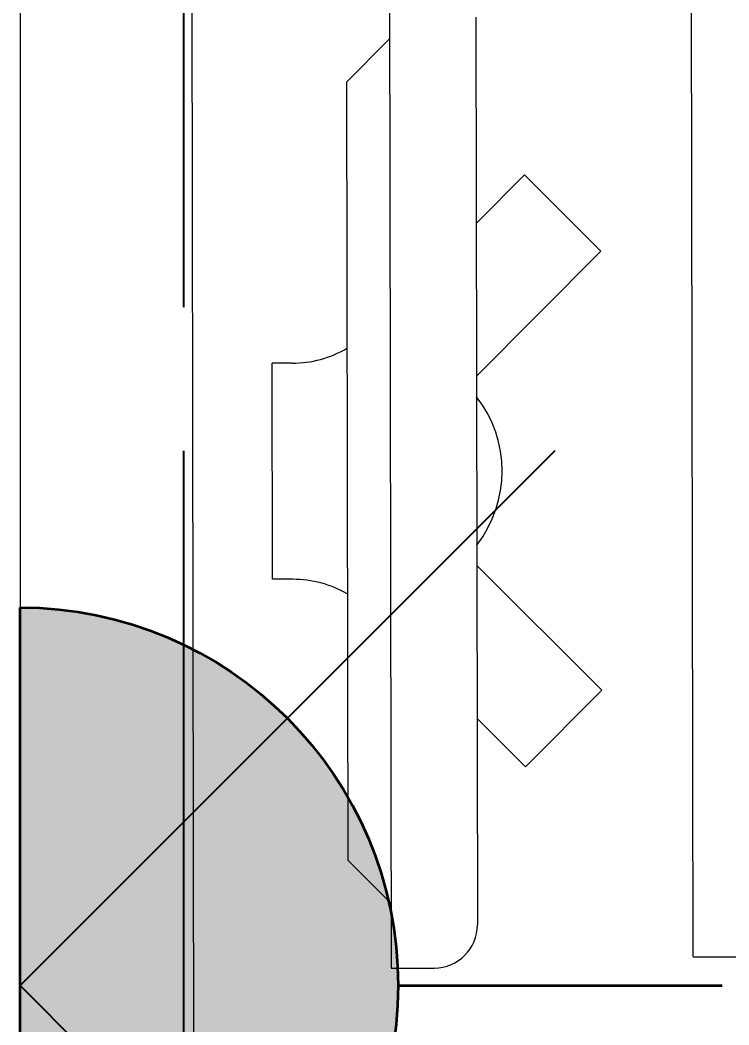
# Model space of a CAD drawing. Header units: inches. Extents: x -12418 to 242017, y -29325 to 19878.
# Drawn here: x 40997.1 to 41325.2, y -11714.5 to -11249.5 of the extents above; entities that cross this region are included whole.
import ezdxf
from ezdxf.enums import TextEntityAlignment as Align

# ---------------------------------------------------------------- set-up
doc = ezdxf.new("R2010")
doc.units = ezdxf.units.IN
doc.header["$LTSCALE"] = 25
doc.header["$MEASUREMENT"] = 0
doc.linetypes.add('DASHDOT', pattern=[25.4, 12.7, -6.35, 0, -6.35])
doc.linetypes.add('HIDDEN', pattern=[9.525, 6.35, -3.175])
doc.layers.get('0').update_dxf_attribs({"color": 8})
doc.layers.get('Defpoints').update_dxf_attribs({"color": 8})
for name, color, linetype, lineweight in [('00-Ground Floor$0$72_EGR_BASE_TEXT', 252, 'Continuous', 5), ('00-Ground Floor$0$LOADING', 253, 'Continuous', 5), ('00-Ground Floor$0$Walls', 251, 'Continuous', 5), ('E-LITE-CLNG-CNDT', 6, 'DASHDOT', 35), ('E-LITE-EXIT-NUMB', 6, 'Continuous', 25), ('E-POWR-FLOR-CNDT', 6, 'HIDDEN', 25), ('E-POWR-WALL @ 100', 4, 'Continuous', 35)]:
    doc.layers.add(name, color=color, linetype=linetype, lineweight=lineweight)
doc.styles.add('00-Ground Floor$0$SIMPLEX', font='SIMPLEX.shx', dxfattribs={"height": 150})
doc.styles.add('DC_Simplex', font='SIMPLEX.shx', dxfattribs={"width": 0.7})

# ---------------------------------------------------------------- blocks, each defined once
blk = doc.blocks.new('00-Ground Floor$0$workstation')
at = {"layer": '00-Ground Floor$0$LOADING'}
for p, q in [((2804.249, -1055.787, 0), (2804.35, -994.788, 0)), ((2813.402, -1050.332, 0), (2813.478, -1004.332, 0)), ((2813.478, -1004.332, 0), (2815.478, -1004.335, 0)), ((2827.457, -1004.855, 0), (2827.383, -1049.855, 0)), ((2827.457, -1004.855, 0), (2844.457, -1004.883, 0)), ((2817.405, -1048.338, 0), (2817.475, -1006.338, 0)), ((2811.47, -1009.328, 0), (2813.473, -1007.332, 0)), ((2811.41, -1045.328, 0), (2811.47, -1009.328, 0)), ((2807.996, -1022.323, 0), (2807.979, -1032.323, 0)), ((2808.925, -1022.324, 0), (2807.996, -1022.323, 0)), ((2808.908, -1032.324, 0), (2807.979, -1032.323, 0)), ((2811.41, -1045.328, 0), (2813.407, -1047.332, 0))]:
    blk.add_line(p, q, dxfattribs=at)
at = {"layer": '00-Ground Floor$0$LOADING', "extrusion": (1.65729e-10, -2.0259e-11, -1)}
for p, q in [((2817.459, -1015.886, 0), (2819.7, -1013.652, 0)), ((2823.23, -1017.193, 0), (2819.7, -1013.652, 0)), ((2817.447, -1022.957, 0), (2823.23, -1017.193, 0))]:
    blk.add_line(p, q, dxfattribs=at)
at = {"layer": '00-Ground Floor$0$LOADING', "extrusion": (1.65465e-10, -1.79463e-10, -1)}
for p, q in [((2817.433, -1031.72, 0), (2823.196, -1037.503, 0)), ((2823.196, -1037.503, 0), (2819.655, -1041.032, 0)), ((2817.421, -1038.791, 0), (2819.655, -1041.032, 0))]:
    blk.add_line(p, q, dxfattribs=at)
at = {"layer": '00-Ground Floor$0$LOADING', "extrusion": (1.03527e-10, -9.97581e-11, -1)}
for centre, major_axis, start_param, end_param in [((2815.475, -1006.335, 0), (1.412, -1.417), 3.926991, 5.497787), ((2808.933, -1017.324, 0), (-3.541, -3.53), -1.314396, -0.785398), ((2813.059, -1027.331, 0), (3.928, -3.941), 4.833569, 6.162005), ((2808.9, -1037.324, 0), (-3.541, -3.53), 2.356194, 2.885192)]:
    blk.add_ellipse(centre, major_axis=major_axis, ratio=1, start_param=start_param, end_param=end_param, dxfattribs=at)
blk = doc.blocks.new('00-Ground Floor')
at = {"layer": '00-Ground Floor$0$Walls'}
blk.add_line((40997.13, -8847.43, 0), (40997.13, -12867.43, 0), dxfattribs=at)
at = {"layer": '00-Ground Floor$0$LOADING', "xscale": -10, "yscale": 10, "zscale": 10, "rotation": 180}
blk.add_blockref('00-Ground Floor$0$workstation', (13034.07, -21731.53, 0), dxfattribs=at)
at = {"layer": '00-Ground Floor$0$72_EGR_BASE_TEXT', "insert": (42613.49, -10910.19), "char_height": 150, "width": 3493.2205, "attachment_point": 2, "style": '00-Ground Floor$0$SIMPLEX'}
blk.add_mtext('PULMONARY CONSULTATION / EXAMINATION ROOM', dxfattribs=at)
blk = doc.blocks.new('*U14')
h = blk.add_hatch(color=253)
edge = h.paths.add_edge_path()
edge.add_line((0, -1.75), (0, 1.75))
edge.add_arc((0, 0), 1.75, -90, 90, ccw=False)
blk.add_line((1.75, 0), (3.25, 0))
blk.add_lwpolyline([(0, -1.75, 1), (0, 1.75)], format="xyb", close=True)
at = {"layer": 'Defpoints'}
for p, q in [((2.4749, 2.4749), (0, 0)), ((0.7582, 2.4749), (0.7582, -2.4749)), ((2.4749, -2.4749), (0, 0))]:
    blk.add_line(p, q, dxfattribs=at)
at = {"layer": 'E-LITE-EXIT-NUMB', "style": 'DC_Simplex', "width": 0.7, "flags": 8}
blk.add_attdef('TYPE', text='', height=2, rotation=360, dxfattribs=at).set_placement((-2.682, 5.2383), align=Align.RIGHT)
blk.add_attdef('CIRCUIT', (2.682, 5.2383), '', height=2, rotation=360, dxfattribs=at)

msp = doc.modelspace()

# ---------------------------------------------------------------- linework, layer by layer
at = {"layer": 'E-POWR-FLOR-CNDT', "elevation": 0}
msp.add_lwpolyline([(41072.94, -11620.5), (41072.94, -10214.78)], dxfattribs=at)

# ---------------------------------------------------------------- block references
at = {"layer": 'E-LITE-CLNG-CNDT'}
msp.add_blockref('00-Ground Floor', (0, 0), dxfattribs=at)
at = {"layer": 'E-POWR-WALL @ 100', "xscale": -100, "yscale": 100, "zscale": 100, "rotation": 180}
msp.add_blockref('*U14', (40997.13, -11696.32, 0), dxfattribs=at)

doc.saveas('drawing.dxf')
